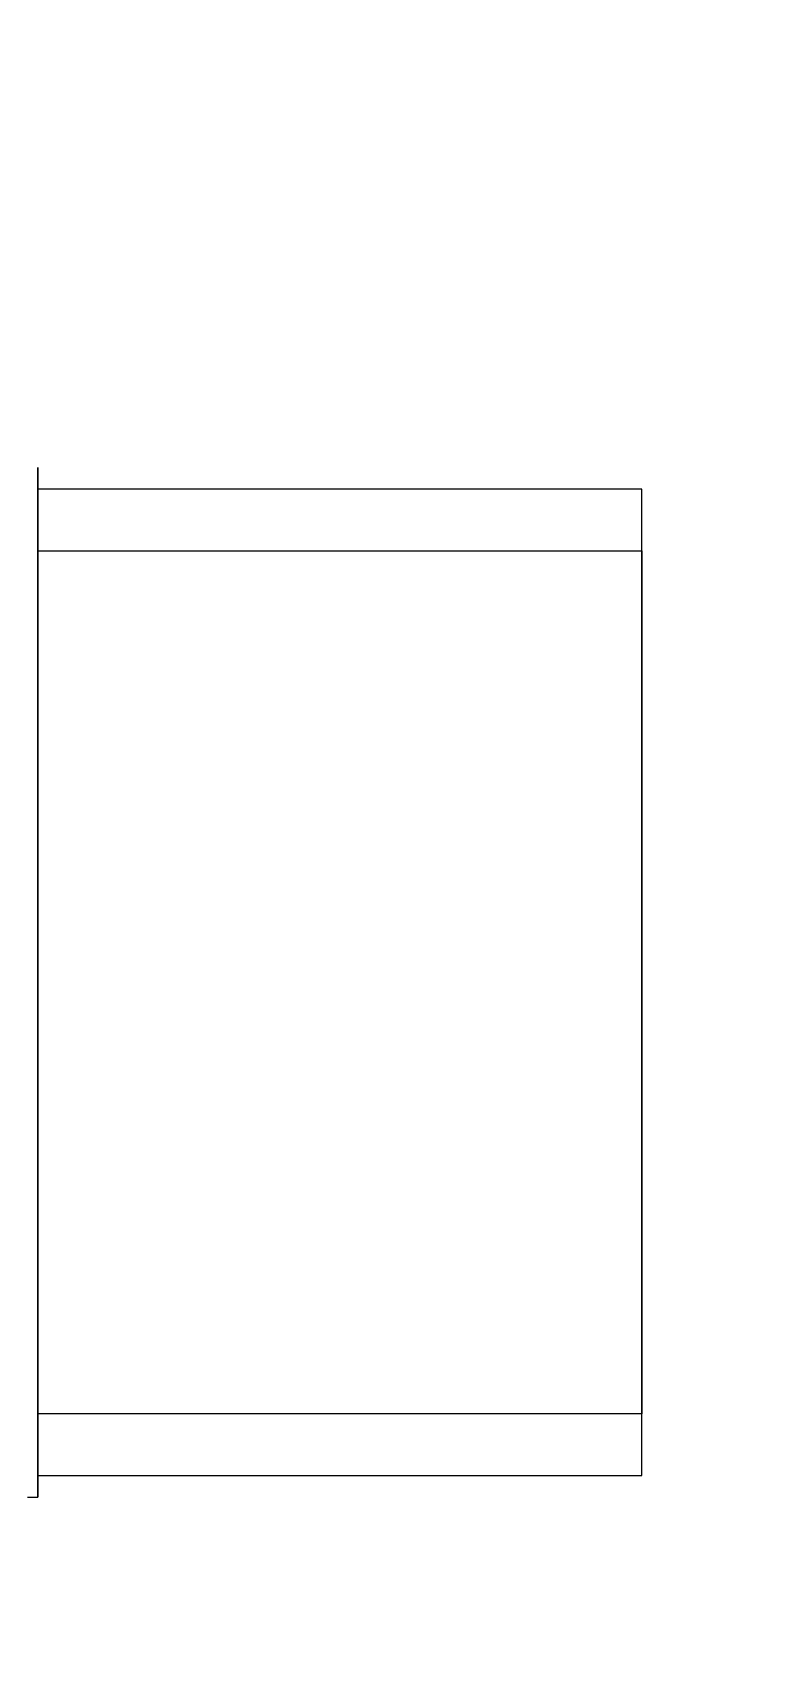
# Model space of a CAD drawing. Header units: millimetres. Extents: x 441156 to 441876, y 4514765 to 4515211.
# Drawn here: x 441309.0602 to 441309.1199, y 4515040.9491 to 4515041.0817 of the extents above; entities that cross this region are included whole.
import ezdxf

# ---------------------------------------------------------------- set-up
doc = ezdxf.new("R2010")
doc.units = ezdxf.units.MM
doc.layers.add('01_mono PRIMERA', color=2, linetype='Continuous')
doc.layers.add('Instalaciones_ventilación_extracción', color=86, linetype='Continuous', lineweight=25)

# ---------------------------------------------------------------- blocks, each defined once
blk = doc.blocks.new('A$C07944EAF')
at = {"layer": '01_mono PRIMERA', "color": 254}
blk.add_arc((4.20728464771571, 9.214932150021014), 0.725, 183.2758289597542, 269.999999999964, dxfattribs=at)

msp = doc.modelspace()

# ---------------------------------------------------------------- linework, layer by layer
at = {"layer": 'Instalaciones_ventilación_extracción'}
for p, q in [((441309.0606022775, 4515040.962885903, -5.307373326944943e-07), (441309.0606022775, 4515041.046385904, -5.307373326944943e-07)), ((441309.0606022775, 4515041.046385904, -5.307373326944943e-07), (441309.0606022775, 4515040.962885903, -5.307373326944943e-07)), ((441309.0606022775, 4515040.964635904, -5.307373326944943e-07), (441309.0606022775, 4515041.044635904, -5.307373326944943e-07)), ((441309.109602278, 4515041.044635904, -5.307373326944943e-07), (441309.0606022775, 4515041.044635904, -5.307373326944943e-07)), ((441309.0606022775, 4515041.044635904, -5.307373326944943e-07), (441309.0606022775, 4515040.964635904, -5.307373326944943e-07)), ((441309.109602278, 4515040.964635904, -5.307373326944943e-07), (441309.109602278, 4515041.044635904, -5.307373326944943e-07)), ((441309.109602278, 4515040.964635904, -5.307373326944943e-07), (441309.109602278, 4515041.044635904, -5.307373326944943e-07)), ((441309.0606022775, 4515041.039635904, -5.307373326944943e-07), (441309.0606022775, 4515040.969635904, -5.307373326944943e-07)), ((441309.0606022775, 4515041.039635904, -5.307373326944943e-07), (441309.109602278, 4515041.039635904, -5.307373326944943e-07)), ((441309.0606022775, 4515040.969635904, -5.307373326944943e-07), (441309.0606022775, 4515041.039635904, -5.307373326944943e-07)), ((441309.109602278, 4515041.039635904, -5.307373326944943e-07), (441309.109602278, 4515040.969635904, -5.307373326944943e-07)), ((441309.109602278, 4515041.039635904, -5.307373326944943e-07), (441309.109602278, 4515040.969635904, -5.307373326944943e-07)), ((441309.109602278, 4515040.969635904, -5.307373326944943e-07), (441309.0606022775, 4515040.969635904, -5.307373326944943e-07)), ((441309.0606022775, 4515040.964635904, -5.307373326944943e-07), (441309.109602278, 4515040.964635904, -5.307373326944943e-07)), ((441309.0597624117, 4515040.962885903, -5.307373326944943e-07), (441309.0606022775, 4515040.962885903, -5.307373326944943e-07))]:
    msp.add_line(p, q, dxfattribs=at)

# ---------------------------------------------------------------- block references
at = {"layer": '01_mono PRIMERA'}
msp.add_blockref('A$C07944EAF', (441305.2998560904, 4515032.221314855, -5.30737334802911e-07), dxfattribs=at)

doc.saveas('drawing.dxf')
